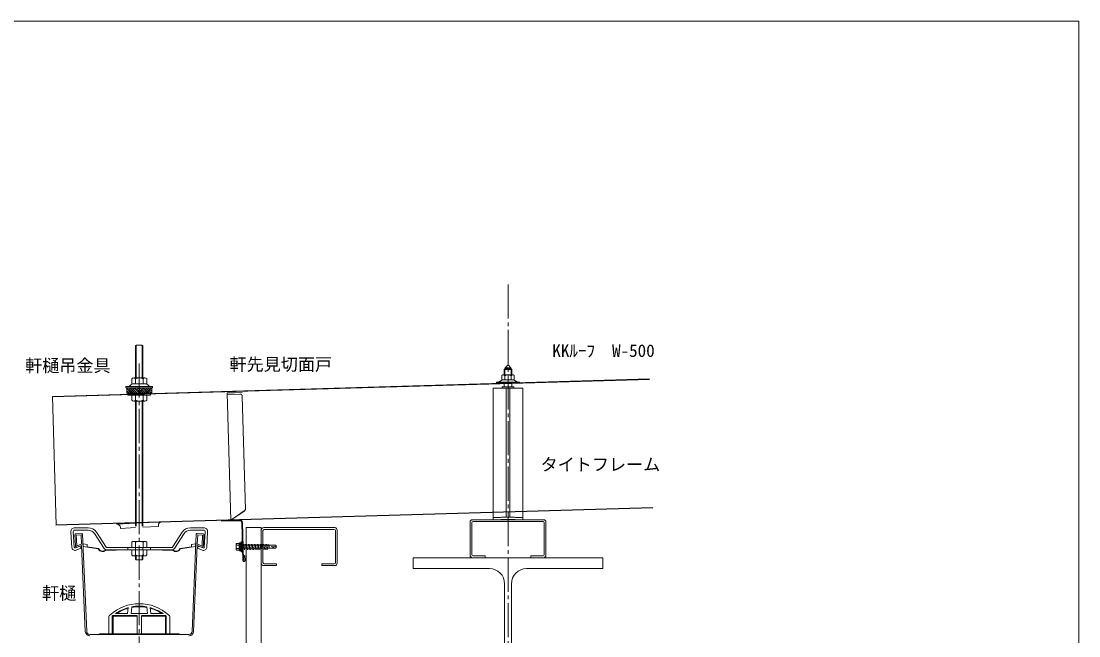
# Model space of a CAD drawing. Units: millimetres, scale not verified. Extents: x -1084 to 5209, y -2477 to 957.
# Drawn here: x -378 to 1015, y -252 to 558 of the extents above; entities that cross this region are included whole.
import ezdxf
from ezdxf.enums import TextEntityAlignment as Align

# ---------------------------------------------------------------- set-up
doc = ezdxf.new("R2010")
doc.units = ezdxf.units.MM
doc.header["$LTSCALE"] = 5
doc.linetypes.add('CHAIN2', pattern=[12, 9, -1, 1, -1])
doc.linetypes.add('USER1', pattern=[84, 63, -21])
doc.layers.add('0-0_0', color=1, linetype='Continuous', lineweight=18)
doc.styles.add('ＭＳ ゴシック', font='')
doc.styles.get('ＭＳ ゴシック').set_extended_font_data('MS Gothic')

# ---------------------------------------------------------------- blocks, each defined once
blk = doc.blocks.new('X316')
at = {"layer": '0-0_0', "color": 7}
for p, q in [((-41.24, 5.74), (-27.77, -7.73)), ((-37.87, 5.74), (-34.86, 8.75)), ((-34.51, 2.37), (-28.13, 8.75)), ((-31.14, -1), (-21.39, 8.75)), ((-27.77, -4.37), (-14.66, 8.75)), ((-17.67, 2.37), (-6.55, -8.75)), ((-14.3, 5.74), (-0.83, -7.73)), ((-10.93, 5.74), (-7.92, 8.75)), ((-7.57, 2.37), (-1.18, 8.75)), ((-4.2, -1), (5.55, 8.75)), ((-0.83, -4.37), (12.29, 8.75)), ((9.27, 2.37), (20.39, -8.75)), ((12.64, 5.74), (26.11, -7.73)), ((16.01, 5.74), (19.02, 8.75)), ((19.38, 2.37), (25.76, 8.75)), ((22.74, -1), (32.49, 8.75)), ((26.11, -4.37), (39.23, 8.75)), ((36.21, 2.37), (41.25, -2.67)), ((39.58, 5.74), (41.25, 4.07)), ((-41.25, -0.99), (-33.49, -8.75)), ((-41.25, -7.72), (-40.22, -8.75)), ((-25.42, -8.75), (-24.4, -7.73)), ((-24.4, -4.37), (-20.02, -8.75)), ((-21.03, -1), (-13.28, -8.75)), ((1.52, -8.75), (2.54, -7.73)), ((2.54, -4.37), (6.92, -8.75)), ((5.91, -1), (13.66, -8.75)), ((28.46, -8.75), (29.48, -7.73)), ((29.48, -4.37), (33.86, -8.75)), ((32.85, -1), (40.6, -8.75))]:
    blk.add_line(p, q, dxfattribs=at)

msp = doc.modelspace()

# ---------------------------------------------------------------- linework, layer by layer
at = {"layer": '0-0_0', "color": 7}
for p, q in [((-945, 558.15), (1015, 558.15)), ((1015, 558.15), (1015, -836.85)), ((-226.407, 131.303), (-227.207, 130.503)), ((-227.207, 130.503), (-227.207, 88.001)), ((-226.407, 131.303), (-226.407, 88.001)), ((-226.407, 131.303), (-218.477, 131.303)), ((-218.477, 131.303), (-218.477, 88.001)), ((-218.477, 131.303), (-217.677, 130.503)), ((-217.677, 130.503), (-217.677, 88.001)), ((258.2, 99.165), (258.2, 91.929)), ((258.2, 99.165), (268.2, 99.165)), ((259.1, 100.065), (267.3, 100.065)), ((259.1, 100.065), (259.1, 91.929)), ((259.45, 101.315), (263.2, 105.065)), ((259.45, 101.315), (266.95, 101.315)), ((259.45, 100.065), (259.45, 101.315)), ((263.2, 105.065), (266.95, 101.315)), ((266.95, 100.065), (266.95, 101.315)), ((267.3, 100.065), (267.3, 91.929)), ((268.2, 99.165), (268.2, 91.929)), ((449.55, 86.533), (-336.8, 63.678)), ((449.573, 85.733), (-336.777, 62.878)), ((-232.257, 80.001), (-232.257, 86.727)), ((-229.803, 88.001), (-215.081, 88.001)), ((-227.35, 80.001), (-227.35, 86.727)), ((-217.535, 80.001), (-217.535, 86.727)), ((-212.627, 80.001), (-212.627, 86.727)), ((250.7, 82.429), (255.189, 84.994)), ((256.2, 91.929), (255.117, 91.303)), ((255.117, 91.303), (255.117, 85.429)), ((271.283, 85.429), (255.117, 85.429)), ((256.2, 91.929), (270.2, 91.929)), ((259.159, 90.87), (259.159, 85.429)), ((267.241, 90.87), (267.241, 85.429)), ((270.2, 91.929), (271.283, 91.303)), ((275.7, 82.429), (271.211, 84.994)), ((271.283, 91.303), (271.283, 85.429)), ((-239.942, 76.601), (-239.942, 75.001)), ((-239.942, 76.601), (-204.942, 76.601)), ((-239.942, 75.001), (-204.942, 75.001)), ((-238.942, 75.001), (-238.942, 68.001)), ((-235.942, 76.601), (-233.714, 78.83)), ((-232.257, 80.001), (-212.627, 80.001)), ((-208.942, 76.601), (-211.171, 78.83)), ((-205.942, 75.001), (-205.942, 68.001)), ((-204.942, 76.601), (-204.942, 75.001)), ((243.7, 74.553), (282.7, 74.553)), ((243.7, -89.522), (243.7, 74.553)), ((248.2, 82.429), (278.2, 82.429)), ((255.7, 76.053), (270.7, 76.053)), ((255.7, 74.553), (255.7, 76.053)), ((258.2, 76.053), (258.2, 80.975)), ((260.7, -89.028), (260.7, 74.553)), ((265.7, -88.883), (265.7, 74.553)), ((268.2, 76.053), (268.2, 81.282)), ((270.7, 74.553), (270.7, 76.053)), ((278.2, 82.429), (278.2, 81.129)), ((282.7, -88.388), (282.7, 74.553)), ((-336.8, 63.678), (-331.861, -106.251)), ((-238.942, 68.001), (-205.942, 68.001)), ((-237.442, 67.001), (-237.442, 65.401)), ((-237.442, 67.001), (-207.442, 67.001)), ((-237.442, 65.401), (-207.442, 65.401)), ((-232.257, 65.401), (-232.257, 58.675)), ((-229.803, 57.401), (-215.081, 57.401)), ((-227.35, 65.401), (-227.35, 58.675)), ((-227.207, 57.401), (-227.207, -107.441)), ((-226.407, 57.401), (-226.407, -107.441)), ((-218.477, 57.401), (-218.477, -107.441)), ((-217.677, 57.401), (-217.677, -107.441)), ((-217.535, 65.401), (-217.535, 58.675)), ((-212.627, 65.401), (-212.627, 58.675)), ((-207.442, 67.001), (-207.442, 65.401)), ((453.884, -82.613), (-332.465, -105.468)), ((453.908, -83.412), (-332.442, -106.267)), ((243.7, -98.955), (243.7, -89.522)), ((243.7, -95.955), (253.2, -95.955)), ((253.2, -95.955), (254.668, -95.559)), ((255.45, -95.455), (270.95, -95.455)), ((260.7, -95.455), (260.7, -89.028)), ((265.7, -95.455), (265.7, -88.883)), ((273.2, -95.955), (271.732, -95.559)), ((273.2, -95.955), (282.7, -95.955)), ((282.7, -98.955), (282.7, -88.388)), ((-307.313, -109.449), (-289.852, -109.449)), ((-247.146, -109.372), (-247.094, -110.371)), ((-247.094, -110.371), (-227.207, -109.328)), ((-217.677, -108.829), (-197.162, -107.754)), ((-197.215, -106.755), (-197.162, -107.754)), ((-137.571, -109.449), (-155.033, -109.449)), ((-61.8, -109.358), (-81.8, -109.358)), ((-81.8, -109.358), (-81.8, -519.963)), ((-61.8, -109.358), (-61.8, -519.963)), ((243.7, -98.955), (253.2, -98.955)), ((253.982, -98.852), (255.45, -98.455)), ((255.45, -98.455), (270.95, -98.455)), ((272.418, -98.852), (270.95, -98.455)), ((273.2, -98.955), (282.7, -98.955)), ((-312.503, -114.974), (-311.222, -135.464)), ((-309.309, -114.774), (-308.029, -135.264)), ((-307.313, -112.649), (-289.852, -112.649)), ((-306.599, -133.069), (-307.22, -118.663)), ((-298.307, -117.064), (-306.29, -117.622)), ((-299.001, -118.917), (-305.388, -119.364)), ((-304.801, -132.992), (-305.388, -119.364)), ((-298.47, -131.246), (-299.001, -118.917)), ((-291.718, -246.173), (-297.238, -118.019)), ((-281.482, -117.177), (-268.685, -136.748)), ((-278.804, -115.426), (-266.007, -134.997)), ((-166.081, -115.426), (-178.877, -134.997)), ((-163.402, -117.177), (-176.199, -136.748)), ((-137.571, -112.649), (-155.033, -112.649)), ((-152.819, -246.173), (-147.299, -118.019)), ((-146.23, -117.064), (-138.247, -117.622)), ((-146.067, -131.246), (-145.536, -118.917)), ((-145.536, -118.917), (-139.149, -119.364)), ((-139.736, -132.992), (-139.149, -119.364)), ((-137.938, -133.069), (-137.317, -118.663)), ((-135.575, -114.774), (-136.856, -135.264)), ((-132.381, -114.974), (-133.662, -135.464)), ((-305.456, -139.095), (-299.326, -136.616)), ((-298.47, -131.246), (-304.54, -133.174)), ((-298.39, -133.109), (-303.996, -134.889)), ((-293.516, -246.251), (-298.39, -133.109)), ((-296.526, -130.649), (-296.026, -130.649)), ((-296.526, -130.649), (-296.526, -134.072)), ((-296.526, -134.072), (-276.383, -137.481)), ((-296.026, -130.649), (-291.274, -131.454)), ((-291.274, -131.454), (-291.274, -134.962)), ((-291.274, -134.454), (-276.299, -136.988)), ((-266.325, -138.649), (-178.567, -138.649)), ((-266.325, -139.149), (-252.891, -139.149)), ((-265.17, -135.449), (-179.714, -135.449)), ((-252.891, -138.649), (-252.891, -139.149)), ((-232.257, -135.449), (-232.257, -128.723)), ((-232.257, -138.649), (-232.257, -145.375)), ((-229.803, -127.449), (-215.081, -127.449)), ((-227.35, -135.449), (-227.35, -128.723)), ((-227.35, -138.649), (-227.35, -145.375)), ((-217.535, -135.449), (-217.535, -128.723)), ((-217.535, -138.649), (-217.535, -145.375)), ((-212.627, -135.449), (-212.627, -128.723)), ((-212.627, -138.649), (-212.627, -145.375)), ((-191.993, -138.649), (-191.993, -139.149)), ((-178.559, -139.149), (-191.993, -139.149)), ((-153.61, -134.454), (-168.585, -136.988)), ((-148.358, -134.072), (-168.502, -137.481)), ((-148.858, -130.649), (-153.61, -131.454)), ((-153.61, -131.454), (-153.61, -134.962)), ((-151.021, -246.251), (-146.147, -133.109)), ((-148.358, -130.649), (-148.858, -130.649)), ((-148.358, -130.649), (-148.358, -134.072)), ((-146.147, -133.109), (-140.541, -134.889)), ((-146.067, -131.246), (-139.997, -133.174)), ((-139.429, -139.095), (-145.558, -136.616)), ((-229.803, -146.649), (-215.081, -146.649)), ((-227.207, -146.649), (-227.207, -150.849)), ((-227.207, -150.849), (-226.407, -151.649)), ((-226.407, -146.649), (-226.407, -151.649)), ((-226.407, -151.649), (-218.477, -151.649)), ((-218.477, -146.649), (-218.477, -151.649)), ((-218.477, -151.649), (-217.677, -150.849)), ((-217.677, -146.649), (-217.677, -150.849)), ((-222.269, -250.193), (-287.521, -250.193)), ((-222.269, -250.193), (-157.016, -250.193))]:
    msp.add_line(p, q, dxfattribs=at)
at = {"layer": '0-0_0', "color": 4, "linetype": 'CHAIN2'}
for p, q in [((263.2, 211.154), (263.2, -500.509)), ((-222.442, 107.04), (-222.442, -534.338))]:
    msp.add_line(p, q, dxfattribs=at)
at = {"layer": '0-0_0', "color": 2}
for p, q in [((258.2, 99.165), (259.1, 100.065)), ((268.2, 99.165), (267.3, 100.065))]:
    msp.add_line(p, q, dxfattribs=at)
at = {"layer": '0-0_0', "color": 3, "linetype": 'USER1'}
for p, q in [((-102.017, -99.57), (-106.887, 67.959)), ((-89.841, 66.649), (-106.834, 66.155)), ((-86.907, 68.94), (-106.498, 68.37)), ((-86.895, 68.54), (-106.487, 67.971)), ((-106.434, 66.167), (-106.487, 67.971)), ((-86.895, 68.54), (-86.907, 68.94)), ((-82.405, -85.932), (-86.761, 63.944)), ((-101.968, -99.569), (-84.17, -87.308)), ((-101.674, -99.56), (-84.165, -87.498))]:
    msp.add_line(p, q, dxfattribs=at)
at = {"layer": '0-0_0', "color": 7, "linetype": 'USER1'}
for p, q in [((-252.401, -104.64), (-192.483, -101.5)), ((-257.526, -138.649), (-257.526, -139.149)), ((-237.442, -135.449), (-237.442, -138.649)), ((-237.442, -135.649), (-237.442, -138.649)), ((-227.207, -135.449), (-227.207, -138.649)), ((-217.677, -135.449), (-217.677, -138.649)), ((-207.442, -135.449), (-207.442, -138.649)), ((-207.442, -135.649), (-207.442, -138.649)), ((-187.358, -138.649), (-187.358, -139.149))]:
    msp.add_line(p, q, dxfattribs=at)
at = {"layer": '0-0_0', "color": 3}
for p, q in [((-90.004, -99.221), (-114.193, -99.924)), ((-114.164, -100.924), (-114.193, -99.924)), ((-89.992, -99.621), (-114.182, -100.324)), ((-90.574, -100.238), (-114.164, -100.924)), ((-86.05, -152.629), (-87.488, -103.15)), ((-85.465, -152.112), (-86.906, -102.532)), ((-85.065, -152.1), (-86.506, -102.521)), ((-85.065, -152.1), (-86.065, -152.129)), ((-85.651, -152.617), (-85.665, -152.117)), ((-83.24, -146.044), (-83.64, -146.056)), ((-83.451, -152.553), (-83.64, -146.056)), ((-83.052, -152.542), (-83.24, -146.044))]:
    msp.add_line(p, q, dxfattribs=at)
at = {"layer": '0-0_0', "color": 4}
for p, q in [((-58.6, -109.358), (35, -109.358)), ((213.2, -145.755), (213.2, -102.155)), ((215.5, -102.855), (215.5, -145.055)), ((216.4, -98.955), (310, -98.955)), ((309.3, -101.255), (217.1, -101.255)), ((310.9, -145.055), (310.9, -102.855)), ((313.2, -102.155), (313.2, -145.755)), ((-61.8, -156.158), (-61.8, -112.558)), ((-59.5, -113.258), (-59.5, -155.458)), ((34.3, -111.658), (-57.9, -111.658)), ((35.9, -155.458), (35.9, -113.258)), ((38.2, -112.558), (38.2, -156.158)), ((138.2, -149.358), (138.2, -163.358)), ((388.2, -149.358), (138.2, -149.358)), ((233.2, -148.955), (216.4, -148.955)), ((217.1, -146.655), (233.2, -146.655)), ((233.2, -146.655), (233.2, -148.955)), ((388.2, -149.358), (388.2, -163.358)), ((-41.8, -159.358), (-58.6, -159.358)), ((-57.9, -157.058), (-41.8, -157.058)), ((-41.8, -157.058), (-41.8, -159.358)), ((35, -159.358), (18.2, -159.358)), ((238.7, -163.358), (138.2, -163.358)), ((287.7, -163.358), (388.2, -163.358)), ((258.7, -455.358), (258.7, -183.358)), ((267.7, -455.358), (267.7, -183.358)), ((-253.691, -222.693), (-237.758, -222.693)), ((-237.758, -222.693), (-236.952, -214.767)), ((-233.242, -222.693), (-232.328, -213.699)), ((-233.242, -222.693), (-211.642, -222.693)), ((-211.642, -222.693), (-212.557, -213.699)), ((-207.127, -222.693), (-207.933, -214.767)), ((-191.194, -222.693), (-207.127, -222.693)), ((-262.529, -227.13), (-262.529, -249.193)), ((-257.992, -249.193), (-257.992, -226.06)), ((-257.132, -225.329), (-225.422, -225.329)), ((-256.804, -226.227), (-225.422, -226.227)), ((-256.804, -226.227), (-256.804, -249.193)), ((-225.422, -225.569), (-225.422, -249.193)), ((-187.752, -225.329), (-219.462, -225.329)), ((-219.462, -225.569), (-219.462, -249.193)), ((-188.081, -226.227), (-219.462, -226.227)), ((-188.081, -226.227), (-188.081, -249.193)), ((-186.892, -249.193), (-186.892, -226.06)), ((-182.355, -227.13), (-182.355, -249.193)), ((-274.942, -249.193), (-274.942, -250.193)), ((-274.942, -249.193), (-169.942, -249.193)), ((-274.942, -250.193), (-169.942, -250.193)), ((-169.942, -249.193), (-169.942, -250.193))]:
    msp.add_line(p, q, dxfattribs=at)
at = {"layer": '0-0_0'}
for p, q in [((-94.671, -130.891), (-94.671, -138.268)), ((-90.744, -130.176), (-93.955, -130.176)), ((-93.955, -132.332), (-90.744, -132.332)), ((-93.955, -136.828), (-90.744, -136.828)), ((-90.744, -138.984), (-93.955, -138.984)), ((-90.744, -130.176), (-90.341, -129.661)), ((-90.744, -130.176), (-90.744, -138.984)), ((-90.744, -138.984), (-90.341, -139.499)), ((-90.341, -129.661), (-90.341, -139.499)), ((-89.447, -129.214), (-89.894, -129.214)), ((-88.284, -127.873), (-88.999, -130.64)), ((-88.999, -129.661), (-88.999, -139.499)), ((-88.284, -141.287), (-88.999, -138.519)), ((-88.284, -127.873), (-88.284, -141.287)), ((-88.284, -127.873), (-87.569, -127.873)), ((-87.569, -127.873), (-87.569, -141.287)), ((-87.569, -128.182), (-86.674, -128.182)), ((-86.674, -128.182), (-86.674, -140.978)), ((-86.674, -132.58), (-42.865, -132.58)), ((-86.674, -136.58), (-42.845, -136.58)), ((-84.794, -131.022), (-85.833, -138.413)), ((-82.794, -131.022), (-83.833, -138.413)), ((-80.794, -131.022), (-81.833, -138.413)), ((-78.794, -131.022), (-79.833, -138.413)), ((-76.794, -131.022), (-77.833, -138.413)), ((-74.794, -131.022), (-75.833, -138.413)), ((-72.794, -131.022), (-73.833, -138.413)), ((-70.794, -131.022), (-71.833, -138.413)), ((-68.794, -131.022), (-69.833, -138.413)), ((-66.794, -131.022), (-67.833, -138.413)), ((-64.794, -131.022), (-65.833, -138.413)), ((-62.794, -131.022), (-63.833, -138.413)), ((-60.794, -131.022), (-61.833, -138.413)), ((-58.794, -131.022), (-59.833, -138.413)), ((-56.794, -131.022), (-57.833, -138.413)), ((-54.794, -131.022), (-55.833, -138.413)), ((-52.794, -131.022), (-53.833, -138.413)), ((-51.504, -132.58), (-51.504, -136.58)), ((-41.674, -134.58), (-42.865, -132.58)), ((-41.674, -134.58), (-42.845, -136.58)), ((-89.447, -139.946), (-89.894, -139.946)), ((-88.284, -141.287), (-87.569, -141.287)), ((-87.569, -140.978), (-86.674, -140.978))]:
    msp.add_line(p, q, dxfattribs=at)
at = {"layer": '0-0_0', "color": 7}
for points in [[(248.2, 82.429), (248.2, 81.129), (278.2, 81.129)], [(-306.656, -136.129), (-300.526, -133.649), (-299.326, -136.616)], [(-138.229, -136.129), (-144.358, -133.649), (-145.558, -136.616)]]:
    msp.add_lwpolyline(points, dxfattribs=at)
at = {"layer": '0-0_0'}
msp.add_lwpolyline([(-41.674, -134.58), (-48.949, -134.323), (-42.845, -136.58)], dxfattribs=at)
at = {"layer": '0-0_0', "color": 4}
for points in [[(310, -148.955), (293.2, -148.955), (293.2, -146.655), (309.3, -146.655)], [(18.2, -159.358), (18.2, -157.058), (34.3, -157.058)]]:
    msp.add_lwpolyline(points, dxfattribs=at)
at = {"layer": '0-0_0', "color": 7}
for centre, radius, start, end in [((-229.803, 85.001), 3, 35.12359, 144.87641), ((-222.442, 77.912), 10.089, 60.89467, 119.10533), ((-215.081, 85.001), 3, 35.12359, 144.87641), ((256.826, 82.129), 3.3, 90, 119.74488), ((257.138, 89.47), 2.458, 34.71965, 90), ((263.2, 83.682), 8.246, 60.65346, 119.34654), ((269.262, 89.47), 2.458, 90, 145.28035), ((269.574, 82.129), 3.3, 60.25512, 90), ((-230.885, 76.001), 4, 90, 135), ((-213.999, 76.001), 4, 45, 90), ((-229.803, 60.401), 3, 215.12359, 324.87641), ((-222.442, 67.49), 10.089, 240.89467, 299.10533), ((-215.081, 60.401), 3, 215.12359, 324.87641), ((255.45, -98.455), 3, 90, 105.1069), ((270.95, -98.455), 3, 74.8931, 90), ((-307.313, -114.649), 5.2, 90, 183.57633), ((-289.852, -122.649), 13.2, 33.17851, 90), ((-252.139, -109.634), 5, 3, 93), ((-192.222, -106.493), 5, 93, 183), ((-155.033, -122.649), 13.2, 90, 146.82149), ((-137.571, -114.649), 5.2, 356.42367, 90), ((253.2, -95.955), 3, 270, 285.1069), ((273.2, -95.955), 3, 254.8931, 270), ((-307.313, -114.649), 2, 90, 183.57633), ((-306.221, -118.62), 1, 93.9999, 182.46659), ((-298.237, -118.062), 1, 2.46656, 93.9999), ((-289.852, -122.649), 10, 33.17851, 90), ((-155.033, -122.649), 10, 90, 146.82149), ((-146.3, -118.062), 1, 86.00006, 177.53341), ((-138.316, -118.62), 1, 357.53337, 86.00006), ((-137.571, -114.649), 2, 356.42367, 90), ((-307.031, -135.202), 4.2, 183.57634, 292.02431), ((-307.031, -135.202), 1, 183.57634, 292.02431), ((-304.601, -132.983), 2, 182.46661, 287.61665), ((-304.601, -132.983), 0.2, 182.46619, 287.61552), ((-276.466, -137.974), 0.5, 28.37357, 80.3937), ((-276.466, -137.974), 1, 28.37357, 80.3937), ((-270.747, -134.885), 6, 208.37357, 312.86565), ((-270.747, -134.885), 5.5, 208.37357, 312.86565), ((-265.17, -134.449), 4.2, 213.17851, 270), ((-266.325, -139.649), 1, 90, 132.86565), ((-266.325, -139.649), 0.5, 90, 132.86565), ((-265.17, -134.449), 1, 213.17851, 270), ((-229.803, -130.449), 3, 35.12359, 144.87641), ((-222.442, -137.538), 10.089, 60.89467, 119.10533), ((-215.081, -130.449), 3, 35.12359, 144.87641), ((-179.714, -134.449), 1, 270, 326.82149), ((-179.714, -134.449), 4.2, 270, 326.82149), ((-178.559, -139.649), 1, 47.13435, 90), ((-178.559, -139.649), 0.5, 47.13435, 90), ((-174.137, -134.885), 6, 227.13435, 331.62643), ((-174.137, -134.885), 5.5, 227.13435, 331.62643), ((-168.418, -137.974), 1, 99.6063, 151.62643), ((-168.418, -137.974), 0.5, 99.6063, 151.62643), ((-139.936, -132.983), 2, 252.38333, 357.53337), ((-139.936, -132.983), 0.2, 252.38238, 357.5338), ((-137.854, -135.202), 4.2, 247.97569, 356.42366), ((-137.854, -135.202), 1, 247.97569, 356.42366), ((-229.803, -143.649), 3, 215.12359, 324.87641), ((-222.442, -136.56), 10.089, 240.89467, 299.10533), ((-215.081, -143.649), 3, 215.12359, 324.87641), ((-287.521, -245.993), 6, 182.46664, 269.99996), ((-287.521, -245.993), 4.2, 182.46664, 269.99996), ((-157.016, -245.993), 4.2, 270.00002, 357.53334), ((-157.016, -245.993), 6, 270.00002, 357.53334)]:
    msp.add_arc(centre, radius, start, end, dxfattribs=at)
at = {"layer": '0-0_0', "color": 3, "linetype": 'USER1'}
for centre, radius, start, end in [((-106.487, 67.971), 0.4, 91.66483, 181.66483), ((-89.744, 63.651), 2.999, 86.23277, 91.85777), ((-89.724, 63.654), 2.996, 80.98698, 86.61198), ((-89.704, 63.658), 2.988, 75.7213, 81.3463), ((-89.685, 63.665), 2.977, 70.42301, 76.04801), ((-89.667, 63.673), 2.963, 65.0802, 70.7052), ((-89.649, 63.683), 2.947, 59.68212, 65.30712), ((-89.633, 63.695), 2.929, 54.21956, 59.84456), ((-89.617, 63.708), 2.909, 48.68528, 54.31028), ((-89.604, 63.723), 2.889, 43.07441, 48.69941), ((-89.591, 63.739), 2.869, 37.38479, 43.00979), ((-89.581, 63.756), 2.85, 31.61736, 37.24236), ((-89.572, 63.774), 2.833, 25.77629, 31.40129), ((-89.564, 63.793), 2.818, 19.86914, 25.49414), ((-89.559, 63.812), 2.807, 13.90663, 19.53163), ((-89.556, 63.832), 2.799, 7.9023, 13.5273), ((-89.554, 63.852), 2.794, 1.87193, 7.49693), ((-85.795, -84.943), 2.869, 304.49398, 307.84844), ((-85.789, -85.133), 2.869, 304.49398, 307.84844), ((-85.778, -84.956), 2.848, 307.74471, 311.09918), ((-85.772, -85.146), 2.848, 307.74471, 311.09918), ((-85.762, -84.97), 2.827, 311.04311, 314.39758), ((-85.757, -85.16), 2.827, 311.04311, 314.39758), ((-85.747, -84.985), 2.806, 314.39099, 317.74546), ((-85.742, -85.175), 2.806, 314.39099, 317.74546), ((-85.733, -85.001), 2.785, 317.78956, 321.14403), ((-85.727, -85.191), 2.785, 317.78956, 321.14403), ((-85.72, -85.017), 2.764, 321.23935, 324.59382), ((-85.714, -85.208), 2.764, 321.23935, 324.59382), ((-85.708, -85.035), 2.744, 324.74013, 328.0946), ((-85.702, -85.225), 2.744, 324.74013, 328.0946), ((-85.696, -85.053), 2.726, 328.29086, 331.64532), ((-85.691, -85.243), 2.726, 328.29086, 331.64532), ((-85.686, -85.071), 2.708, 331.88961, 335.24408), ((-85.681, -85.261), 2.708, 331.88961, 335.24408), ((-85.677, -85.09), 2.692, 335.53358, 338.88804), ((-85.672, -85.28), 2.692, 335.53358, 338.88804), ((-85.67, -85.11), 2.678, 339.21904, 342.57351), ((-85.664, -85.3), 2.678, 339.21904, 342.57351), ((-85.663, -85.13), 2.665, 342.94141, 346.29587), ((-85.657, -85.32), 2.665, 342.94141, 346.29587), ((-85.657, -85.15), 2.655, 346.69525, 350.04972), ((-85.652, -85.34), 2.655, 346.69525, 350.04972), ((-85.653, -85.171), 2.647, 350.47441, 353.82888), ((-85.648, -85.361), 2.647, 350.47441, 353.82888), ((-85.65, -85.192), 2.642, 354.27213, 357.6266), ((-85.645, -85.382), 2.642, 354.27213, 357.6266), ((-85.648, -85.213), 2.639, 358.08117, 1.43564), ((-85.643, -85.403), 2.639, 358.08117, 1.43564)]:
    msp.add_arc(centre, radius, start, end, dxfattribs=at)
at = {"layer": '0-0_0', "color": 3}
for centre, radius, start, end in [((-90.487, -103.237), 3, 1.66483, 91.66483), ((-89.905, -102.62), 3.4, 1.66483, 91.66483), ((-89.905, -102.62), 3, 1.66483, 91.66483), ((-84.551, -152.585), 1.5, 181.66483, 1.66483), ((-84.551, -152.585), 1.1, 181.66483, 1.66483)]:
    msp.add_arc(centre, radius, start, end, dxfattribs=at)
at = {"layer": '0-0_0', "color": 4}
for centre, radius, start, end in [((-58.6, -112.558), 3.2, 90, 180), ((35, -112.558), 3.2, 0, 90), ((216.4, -102.155), 3.2, 90, 180), ((217.1, -102.855), 1.6, 90, 180), ((309.3, -102.855), 1.6, 0, 90), ((310, -102.155), 3.2, 0, 90), ((-57.9, -113.258), 1.6, 90, 180), ((34.3, -113.258), 1.6, 0, 90), ((216.4, -145.755), 3.2, 180, 270), ((217.1, -145.055), 1.6, 180, 270), ((309.3, -145.055), 1.6, 270, 0), ((310, -145.755), 3.2, 270, 0), ((-58.6, -156.158), 3.2, 180, 270), ((-57.9, -155.458), 1.6, 180, 270), ((34.3, -155.458), 1.6, 270, 0), ((35, -156.158), 3.2, 270, 0), ((238.7, -183.358), 20, 0, 90), ((287.7, -183.358), 20, 90, 180), ((-222.442, -267.048), 57.457, 47.54064, 132.45936), ((-222.442, -267.048), 54.257, 105.51092, 125.16487), ((-222.442, -267.048), 53.457, 105.84591, 123.92875), ((-222.442, -267.048), 53.457, 79.25128, 100.74872), ((-222.442, -267.048), 54.257, 79.50225, 100.49775), ((-222.442, -267.048), 54.257, 54.83513, 74.48908), ((-222.442, -267.048), 53.457, 56.07125, 74.15409), ((-259.529, -227.13), 3, 124.52038, 180), ((-222.442, -267.048), 54.257, 129.74459, 130.93609), ((-222.442, -267.048), 54.257, 49.06391, 50.25541), ((-185.355, -227.13), 3, 0, 55.47962)]:
    msp.add_arc(centre, radius, start, end, dxfattribs=at)
at = {"layer": '0-0_0'}
for centre, radius, start, end in [((-93.955, -130.891), 0.715, 90, 180), ((-93.955, -131.616), 0.715, 180, 270), ((-93.955, -133.047), 0.715, 90, 180), ((-93.955, -136.113), 0.715, 180, 270), ((-93.955, -137.544), 0.715, 90, 180), ((-93.955, -138.268), 0.715, 180, 270), ((-89.894, -129.661), 0.447, 90, 180), ((-89.447, -129.661), 0.447, 0, 90), ((-89.894, -139.499), 0.447, 180, 270), ((-89.447, -139.499), 0.447, 270, 0)]:
    msp.add_arc(centre, radius, start, end, dxfattribs=at)

# ---------------------------------------------------------------- block references
at = {"layer": '0-0_0', "xscale": 0.4, "yscale": 0.4}
msp.add_blockref('X316', (-222.442, 71.501), dxfattribs=at)

# ---------------------------------------------------------------- texts
at = {"layer": '0-0_0', "color": 7, "style": 'ＭＳ ゴシック'}
for s, p in [('KKﾙｰﾌ\u3000W-500', (321.528, 110.649)), ('軒樋吊金具', (-372.761, 90.989)), ('軒先見切面戸', (-103.577, 92.663)), ('タイトフレーム', (306.126, -39.302)), ('軒樋', (-350.474, -209.024))]:
    msp.add_text(s, height=16.5, dxfattribs=at).set_placement(p, align=Align.BOTTOM_LEFT)

doc.saveas('drawing.dxf')
